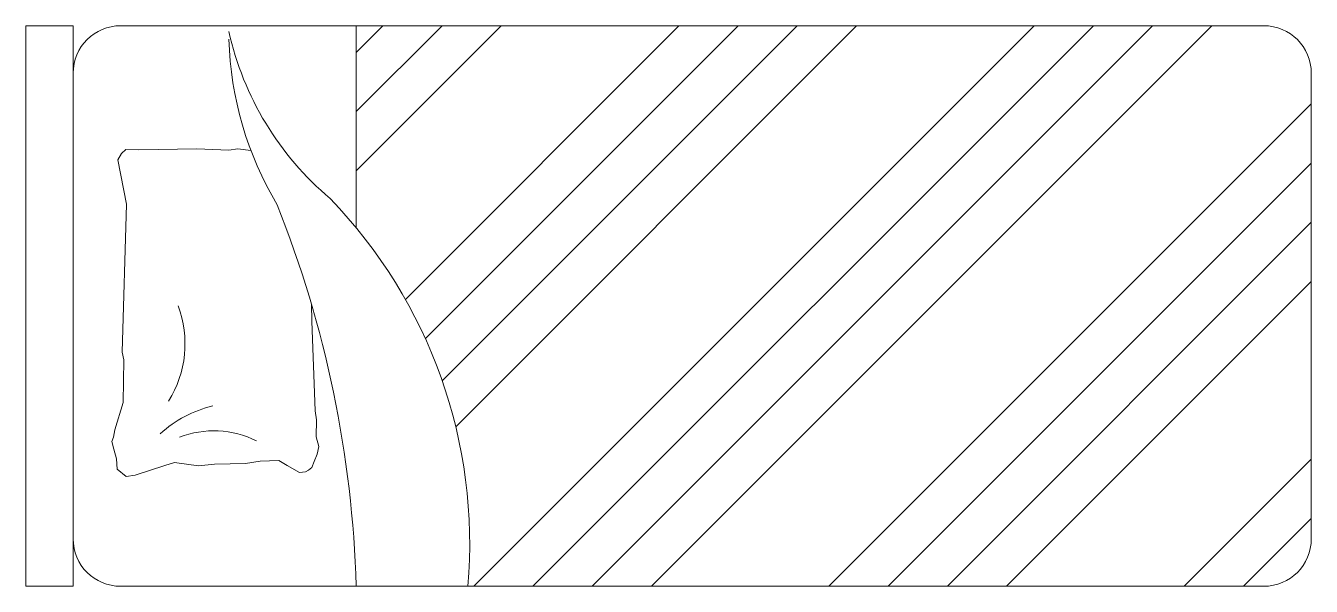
# Model space of a CAD drawing. Header units: millimetres. Extents: x -966.5 to -964.55, y 2701.62 to 2702.47.
import ezdxf

# ---------------------------------------------------------------- set-up
doc = ezdxf.new("R2010")
doc.units = ezdxf.units.MM
doc.header["$LTSCALE"] = 10
doc.layers.add('Móveis_camas', color=2, linetype='Continuous')

msp = doc.modelspace()

# ---------------------------------------------------------------- hatches: boundary and pattern name
at = {"layer": 'Móveis_camas'}
h = msp.add_hatch(dxfattribs=at)
h.set_pattern_fill('ANSI34', color=1, scale=0.02, style=0)
h.set_pattern_definition([(45, (-115.9706, 4.9783), (-0.269407684, 0.269407684), []), (45, (-115.8808, 4.9783), (-0.269407684, 0.269407684), []), (45, (-115.791, 4.9783), (-0.269407684, 0.269407684), []), (45, (-115.70118, 4.9783), (-0.269407684, 0.269407684), [])])
h.paths.add_polyline_path([(-964.5455, 2702.3938, 0.414214), (-964.6175, 2702.4658), (-965.9941, 2702.4658), (-965.9941, 2702.1594, -0.19621), (-965.8248, 2701.6158), (-964.6175, 2701.6158, 0.414214), (-964.5455, 2701.6878)])

# ---------------------------------------------------------------- linework, layer by layer
at = {"layer": 'Móveis_camas', "lineweight": 0}
for p, q in [((-966.4235, 2702.4658), (-966.4955, 2702.4658)), ((-966.4955, 2701.6158), (-966.4955, 2702.4658)), ((-966.4235, 2701.6158), (-966.4235, 2702.4658)), ((-966.3515, 2702.4658), (-964.6175, 2702.4658)), ((-964.5455, 2702.3938), (-964.5455, 2701.6878)), ((-966.4235, 2701.6158), (-966.4955, 2701.6158)), ((-964.6175, 2701.6158), (-966.3515, 2701.6158))]:
    msp.add_line(p, q, dxfattribs=at)
at = {"layer": 'Móveis_camas', "color": 1, "lineweight": 0}
msp.add_line((-965.9941, 2702.1594), (-965.9941, 2702.4658), dxfattribs=at)
msp.add_lwpolyline([(-966.1539, 2702.2765), (-966.1739, 2702.2792), (-966.1876, 2702.2772), (-966.2357, 2702.2792), (-966.3241, 2702.2775), (-966.3436, 2702.2779), (-966.3504, 2702.272), (-966.3557, 2702.2624), (-966.3425, 2702.1951), (-966.3494, 2701.9708), (-966.3465, 2701.9592), (-966.3479, 2701.8943), (-966.3601, 2701.8529), (-966.3621, 2701.8419), (-966.3648, 2701.8353), (-966.3619, 2701.8238), (-966.3577, 2701.8091), (-966.3567, 2701.7932), (-966.3431, 2701.7824), (-966.3294, 2701.7844), (-966.2846, 2701.7991), (-966.2699, 2701.8033), (-966.2333, 2701.7983), (-966.209, 2701.8011), (-966.1856, 2701.8016), (-966.1622, 2701.8021), (-966.14, 2701.8057), (-966.1113, 2701.8066), (-966.099, 2701.7989), (-966.0802, 2701.7884), (-966.0709, 2701.7893), (-966.0664, 2701.792), (-966.0615, 2701.7961), (-966.0579, 2701.8049), (-966.0533, 2701.8159), (-966.0509, 2701.8278), (-966.0551, 2701.8424), (-966.0546, 2701.868), (-966.0566, 2701.8818), (-966.0615, 2702.018), (-966.0621, 2702.0436)], dxfattribs=at)
at = {"layer": 'Móveis_camas', "lineweight": 0}
for centre, start, end in [((-966.3515, 2702.3938), 90, 180), ((-964.6175, 2702.3938), 0, 90), ((-966.3515, 2701.6878), 180, 270), ((-964.6175, 2701.6878), 270, 0)]:
    msp.add_arc(centre, 0.072, start, end, dxfattribs=at)
at = {"layer": 'Móveis_camas', "color": 1, "lineweight": 0}
for centre, radius, start, end in [((-965.7363, 2702.5571), 0.4619, 192.4944, 229.9154), ((-965.6698, 2702.4599), 0.5176, 181.6222, 210.8668), ((-967.6907, 2701.5656), 1.6973, 1.6966, 21.7417), ((-966.5754, 2701.6801), 0.7534, 355.102, 44.0264), ((-966.4168, 2701.9832), 0.1629, 327.9451, 20.7131), ((-966.1707, 2701.7155), 0.1785, 103.3272, 132.4924), ((-966.2103, 2701.7036), 0.1479, 63.9323, 110.6401)]:
    msp.add_arc(centre, radius, start, end, dxfattribs=at)

doc.saveas('drawing.dxf')
